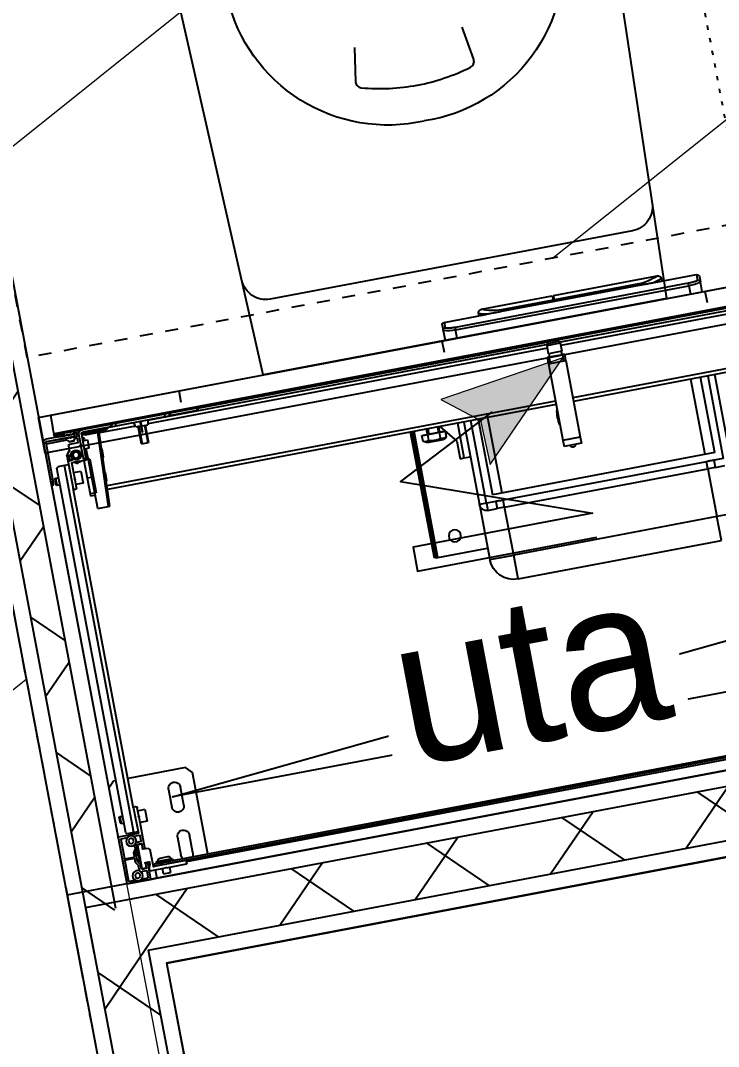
# Model space of a CAD drawing. Header units: centimetres. Extents: x 209280 to 319866, y -365283 to -277503.
# Drawn here: x 223037 to 223611, y -337841 to -336998 of the extents above; entities that cross this region are included whole.
import ezdxf

# ---------------------------------------------------------------- set-up
doc = ezdxf.new("R2010")
doc.units = ezdxf.units.CM
doc.linetypes.add('Style de ligne -1', pattern=[0.41664, 0.20828, -0.20836])
doc.linetypes.add('Style de ligne -5', pattern=[0.20828, 0.069425, -0.138855])
doc.layers.get('0').update_dxf_attribs({"color": 252})
for name, color, linetype in [('3-BAT C-Niveau 1', 252, 'Continuous'), ('prlm-GT', 242, 'Continuous'), ('prlm-MOD', 64, 'Continuous')]:
    doc.layers.add(name, color=color, linetype=linetype)
doc.layers.add('prlm-ELEC-CFO', color=1, linetype='Continuous', lineweight=25)
doc.styles.add('prlm-elec-cfo', font='comic.ttf', dxfattribs={"height": 12})

# ---------------------------------------------------------------- blocks, each defined once
blk = doc.blocks.new('MTI900_Alu_390')
at = {"layer": 'prlm-MOD', "color": 1, "linetype": 'Continuous'}
for p, q in [((-4.475, 0), (-4.472, 0)), ((-4.475, -0.003), (-4.475, 0)), ((-4.472, 0), (-4.278, 0)), ((-4.278, 0), (-4.225, 0)), ((-4.225, 0), (4.225, 0)), ((-4.225, -0.07), (-4.225, 0)), ((-4.475, -0.387), (-4.475, -0.003)), ((-4.457, -0.191), (-4.457, -0.021)), ((-4.454, -0.018), (-4.4033, -0.018)), ((-4.395, -0.0385), (-4.375, -0.0269)), ((-4.395, -0.0615), (-4.395, -0.0385)), ((-4.375, -0.0731), (-4.395, -0.0615)), ((-4.375, -0.0269), (-4.355, -0.0385)), ((-4.355, -0.0615), (-4.375, -0.0731)), ((-4.355, -0.0385), (-4.355, -0.0615)), ((-4.3467, -0.018), (-4.296, -0.018)), ((-4.296, -0.077), (-4.3306, -0.077)), ((-4.293, -0.021), (-4.293, -0.074)), ((-4.275, -0.003), (-4.275, -0.137)), ((-4.27, -0.073), (-4.27, -0.0895)), ((-4.267, -0.07), (-4.14, -0.07)), ((-4.165, -0.025), (-4.105, -0.025)), ((-4.165, -0.025), (-4.165, -0.07)), ((-4.135, -0.075), (-4.14, -0.07)), ((-4.13, -0.07), (-4.135, -0.075)), ((-4.13, -0.07), (-3.963, -0.07)), ((-4.105, -0.07), (-4.105, -0.025)), ((-3.96, -0.073), (-3.96, -0.097)), ((-4.373, -0.1605), (-4.373, -0.191)), ((-4.3535, -0.1303), (-4.3725, -0.1588)), ((-4.3377, -0.16), (-4.355, -0.19)), ((-4.355, -0.1659), (-4.355, -0.2341)), ((-4.3355, -0.1358), (-4.3545, -0.1642)), ((-4.353, -0.0864), (-4.353, -0.1286)), ((-4.33, -0.1677), (-4.3421, -0.1677)), ((-4.3377, -0.24), (-4.3377, -0.16)), ((-4.33, -0.16), (-4.3377, -0.16)), ((-4.335, -0.098), (-4.335, -0.1341)), ((-4.298, -0.095), (-4.332, -0.095)), ((-4.33, -0.195), (-4.33, -0.103)), ((-4.327, -0.1), (-4.298, -0.1)), ((-4.295, -0.137), (-4.295, -0.098)), ((-4.295, -0.137), (-4.295, -0.142)), ((-4.278, -0.14), (-4.292, -0.14)), ((-4.292, -0.145), (-4.263, -0.145)), ((-4.2698, -0.0905), (-4.2602, -0.1195)), ((-4.26, -0.142), (-4.26, -0.1205)), ((-4.235, -0.1), (-4.235, -0.24)), ((-3.963, -0.1), (-4.229, -0.1)), ((-4.225, -0.105), (-4.225, -0.1)), ((-4.225, -0.105), (-4.165, -0.105)), ((-4.225, -0.105), (-4.225, -0.12)), ((-4.225, -0.12), (-4.17, -0.12)), ((-4.203, -0.12), (-4.203, -0.125)), ((-4.203, -0.125), (-4.067, -0.125)), ((-4.203, -0.125), (-4.203, -0.135)), ((-4.203, -0.135), (-4.067, -0.135)), ((-4.165, -0.115), (-4.175, -0.125)), ((-4.1675, -0.158), (-4.1025, -0.158)), ((-4.165, -0.1), (-4.165, -0.115)), ((-4.105, -0.115), (-4.165, -0.115)), ((-4.105, -0.115), (-4.105, -0.1)), ((-4.105, -0.105), (4.105, -0.105)), ((-4.095, -0.125), (-4.105, -0.115)), ((-4.1, -0.12), (4.1, -0.12)), ((-4.067, -0.125), (-4.067, -0.12)), ((-4.067, -0.135), (-4.067, -0.125)), ((-3.995, -0.3), (-3.995, -0.15)), ((-3.96, -0.09), (3.96, -0.09)), ((-3.895, -0.15), (-3.895, -0.3)), ((-3.775, -0.12), (-3.775, -0.8)), ((-4.457, -0.369), (-4.457, -0.209)), ((-4.376, -0.194), (-4.454, -0.194)), ((-4.454, -0.206), (-4.376, -0.206)), ((-4.373, -0.209), (-4.373, -0.2404)), ((-4.373, -0.2404), (-4.3535, -0.2697)), ((-4.355, -0.21), (-4.3377, -0.24)), ((-4.3545, -0.2358), (-4.335, -0.265)), ((-4.33, -0.2323), (-4.3421, -0.2323)), ((-4.3377, -0.24), (-4.33, -0.24)), ((-4.325, -0.2), (-4.33, -0.195)), ((-4.33, -0.205), (-4.325, -0.2)), ((-4.33, -0.297), (-4.33, -0.205)), ((-4.25, -0.255), (-4.235, -0.24)), ((-4.395, -0.3285), (-4.375, -0.3169)), ((-4.395, -0.3515), (-4.395, -0.3285)), ((-4.375, -0.3169), (-4.355, -0.3285)), ((-4.355, -0.3285), (-4.355, -0.3515)), ((-4.353, -0.2714), (-4.353, -0.3036)), ((-4.335, -0.265), (-4.335, -0.302)), ((-4.332, -0.305), (-4.298, -0.305)), ((-4.328, -0.323), (-4.296, -0.323)), ((-4.298, -0.3), (-4.327, -0.3)), ((-4.295, -0.258), (-4.295, -0.263)), ((-4.295, -0.302), (-4.295, -0.263)), ((-4.293, -0.326), (-4.293, -0.369)), ((-4.25, -0.255), (-4.292, -0.255)), ((-4.292, -0.26), (-4.278, -0.26)), ((-4.275, -0.263), (-4.275, -0.52)), ((-4.475, -0.8), (-4.475, -0.387)), ((-4.308, -0.39), (-4.472, -0.39)), ((-4.4033, -0.372), (-4.454, -0.372)), ((-4.395, -0.405), (-4.405, -0.415)), ((-4.405, -0.415), (-4.405, -3.465)), ((-4.375, -0.3631), (-4.395, -0.3515)), ((-4.34, -0.405), (-4.395, -0.405)), ((-4.355, -0.3515), (-4.375, -0.3631)), ((-4.296, -0.372), (-4.3467, -0.372)), ((-4.305, -0.405), (-4.34, -0.405)), ((-4.34, -0.405), (-4.34, -3.475)), ((-4.305, -0.6), (-4.305, -0.393)), ((-4.43, -0.495), (-4.435, -0.5)), ((-4.435, -0.5), (-4.435, -0.55)), ((-4.43, -0.555), (-4.43, -0.495)), ((-4.405, -0.495), (-4.43, -0.495)), ((-4.215, -0.475), (-4.275, -0.475)), ((-4.215, -0.575), (-4.215, -0.475)), ((-4.435, -0.55), (-4.43, -0.555)), ((-4.43, -0.555), (-4.405, -0.555)), ((-4.275, -0.52), (-4.2779, -0.5229)), ((-4.2779, -0.5271), (-4.275, -0.53)), ((-4.275, -0.53), (-4.275, -0.52)), ((-4.275, -0.53), (-4.275, -0.6)), ((-4.275, -0.575), (-4.215, -0.575)), ((-3.995, -0.7), (-3.995, -0.55)), ((-3.895, -0.55), (-3.895, -0.7)), ((-4.305, -0.6), (-4.305, -3.277)), ((-4.285, -0.61), (-4.295, -0.61)), ((-4.425, -0.85), (-4.475, -0.8)), ((-3.775, -0.8), (-3.825, -0.85)), ((-4.405, -0.85), (-4.425, -0.85)), ((-3.825, -0.85), (-4.305, -0.85)), ((-0.85, -1.865), (0.85, -1.865)), ((-0.85, -1.865), (-0.85, -2.065)), ((0.85, -1.865), (0.85, -2.065)), ((-1.05, -2.525), (-1.05, -2.065)), ((-1.05, -2.065), (-0.85, -2.065)), ((0.85, -2.065), (-0.85, -2.065)), ((-0.85, -2.065), (-0.85, -2.465)), ((0.85, -2.465), (0.85, -2.065)), ((1.05, -2.065), (0.85, -2.065)), ((-1.495, -2.16), (-1.495, -3.215)), ((-1.48, -2.16), (-1.495, -2.16)), ((-1.48, -2.16), (-1.48, -3.215)), ((-1.48, -2.16), (-1.465, -2.16)), ((-1.465, -2.16), (-1.05, -2.16)), ((-1.465, -2.16), (-1.465, -3.215)), ((-1.05, -3.215), (-1.05, -2.525)), ((-0.99, -2.525), (-1.05, -2.525)), ((-0.99, -2.465), (-0.9124, -2.465)), ((-0.99, -2.525), (-0.99, -2.465)), ((-0.99, -2.525), (-0.99, -3.215)), ((-0.9124, -2.525), (-0.99, -2.525)), ((-0.85, -2.465), (-0.9124, -2.465)), ((-0.9124, -2.525), (-0.9124, -2.465)), ((-0.85, -2.465), (0.85, -2.465)), ((-0.85, -2.465), (-0.85, -2.5242)), ((0.85, -2.5242), (-0.85, -2.5242)), ((0.9124, -2.465), (0.85, -2.465)), ((0.85, -2.465), (0.85, -2.5242)), ((0.9124, -2.465), (0.99, -2.465)), ((0.9124, -2.465), (0.9124, -2.525)), ((0.99, -2.525), (0.9124, -2.525)), ((0.99, -3.215), (0.99, -2.525)), ((1.05, -2.525), (1.05, -3.215)), ((0.93, -2.585), (-0.93, -2.585)), ((-0.93, -3.215), (-0.93, -2.585)), ((-0.85, -3.215), (-0.85, -2.585)), ((0.85, -2.585), (0.85, -3.215)), ((0.93, -2.585), (0.93, -3.215)), ((-0.2775, -2.915), (-0.2775, -2.865)), ((-0.1325, -2.865), (-0.2775, -2.865)), ((-0.1325, -2.915), (-0.1325, -2.865)), ((-1.1342, -2.925), (-1.1, -2.925)), ((-1.1342, -3.0705), (-1.1342, -2.925)), ((-1.1, -2.925), (-1.1, -3.215)), ((-1.1, -2.925), (-1.05, -2.925)), ((-0.1325, -2.915), (-0.2775, -2.915)), ((-0.2775, -2.9175), (-0.2775, -2.915)), ((-0.2775, -2.9175), (-0.1325, -2.9175)), ((-0.2775, -3.5575), (-0.2775, -2.9175)), ((-0.1325, -2.9175), (-0.1325, -2.915)), ((-0.1325, -3.5575), (-0.1325, -2.9175)), ((-4.1351, -3.077), (-4.136, -3.497)), ((-4.1351, -3.077), (-4.05, -3.077)), ((-4.0221, -3.692), (-4.05, -3.077)), ((-4.05, -3.077), (-4.035, -3.077)), ((-4.035, -3.077), (-4.0071, -3.6913)), ((-1.38, -3.106), (-1.4081, -3.1204)), ((-1.4081, -3.1204), (-1.4081, -3.17)), ((-1.38, -3.106), (-1.24, -3.106)), ((-1.3591, -3.1204), (-1.3591, -3.17)), ((-1.2609, -3.1204), (-1.2609, -3.17)), ((-1.2504, -3.215), (-1.1342, -3.0705)), ((-1.2119, -3.1204), (-1.24, -3.106)), ((-1.2119, -3.1204), (-1.2119, -3.1671)), ((-4.175, -3.207), (-4.175, -3.187)), ((-4.1353, -3.187), (-4.175, -3.187)), ((-1.4081, -3.17), (-1.3836, -3.17)), ((-1.395, -3.17), (-1.395, -3.172)), ((-1.395, -3.172), (-1.225, -3.172)), ((-1.3836, -3.17), (-1.3591, -3.17)), ((-1.36, -3.172), (-1.36, -3.215)), ((-1.3591, -3.17), (-1.31, -3.17)), ((-1.3508, -3.215), (-1.3508, -3.172)), ((-1.31, -3.17), (-1.2609, -3.17)), ((-1.2692, -3.215), (-1.2692, -3.172)), ((-1.2609, -3.17), (-1.2364, -3.17)), ((-1.26, -3.215), (-1.26, -3.172)), ((-1.2364, -3.17), (-1.2142, -3.17)), ((-1.225, -3.172), (-1.225, -3.17)), ((-4.305, -3.5528), (-4.305, -3.277)), ((-4.295, -3.267), (-4.285, -3.267)), ((-4.275, -3.277), (-4.275, -3.3458)), ((-4.175, -3.337), (-4.175, -3.207)), ((-4.125, -3.207), (-4.175, -3.207)), ((-4.125, -3.487), (-4.125, -3.207)), ((-0.2775, -3.215), (-4.0287, -3.215)), ((-0.2775, -3.245), (-4.0274, -3.245)), ((-4.0205, -3.2854), (-4.0255, -3.2857)), ((-4.0205, -3.2854), (-4.0173, -3.3556)), ((4.0287, -3.215), (-0.1325, -3.215)), ((4.0274, -3.245), (-0.1325, -3.245)), ((-4.475, -3.355), (-4.475, -3.335)), ((-4.475, -3.335), (-4.455, -3.335)), ((-4.475, -3.69), (-4.475, -3.355)), ((-4.455, -3.355), (-4.475, -3.355)), ((-4.455, -3.335), (-4.455, -3.355)), ((-4.455, -3.69), (-4.455, -3.355)), ((-4.43, -3.325), (-4.435, -3.33)), ((-4.435, -3.33), (-4.435, -3.38)), ((-4.43, -3.385), (-4.43, -3.325)), ((-4.405, -3.325), (-4.43, -3.325)), ((-4.2759, -3.3479), (-4.2779, -3.3499)), ((-4.2779, -3.3541), (-4.2759, -3.3561)), ((-4.215, -3.305), (-4.275, -3.305)), ((-4.275, -3.3582), (-4.275, -3.3458)), ((-4.275, -3.3582), (-4.275, -3.484)), ((-4.215, -3.405), (-4.215, -3.305)), ((-4.175, -3.487), (-4.175, -3.337)), ((-4.14, -3.337), (-4.175, -3.337)), ((-4.14, -3.487), (-4.14, -3.337)), ((-4.0223, -3.3558), (-4.0173, -3.3556)), ((-4.435, -3.38), (-4.43, -3.385)), ((-4.43, -3.385), (-4.405, -3.385)), ((-4.275, -3.405), (-4.215, -3.405)), ((-4.405, -3.465), (-4.395, -3.475)), ((-4.34, -3.475), (-4.395, -3.475)), ((-4.305, -3.475), (-4.34, -3.475)), ((-4.29, -3.5066), (-4.2854, -3.504)), ((-4.29, -3.507), (-4.29, -3.549)), ((-4.274, -3.504), (-4.287, -3.504)), ((-4.276, -3.542), (-4.2729, -3.542)), ((-4.272, -3.487), (-4.178, -3.487)), ((-4.271, -3.518), (-4.271, -3.507)), ((-4.2657, -3.521), (-4.268, -3.521)), ((-4.24, -3.4778), (-4.23, -3.472)), ((-4.23, -3.472), (-4.22, -3.4778)), ((-4.195, -3.5614), (-4.195, -3.5226)), ((-4.175, -3.49), (-4.175, -3.487)), ((-4.175, -3.487), (-4.155, -3.487)), ((-4.175, -3.49), (-4.175, -3.6008)), ((-4.155, -3.497), (-4.175, -3.497)), ((-4.14, -3.487), (-4.155, -3.487)), ((-4.155, -3.487), (-4.155, -3.497)), ((-4.155, -3.702), (-4.155, -3.497)), ((-4.125, -3.487), (-4.14, -3.487)), ((-4.14, -3.577), (-4.14, -3.487)), ((-4.136, -3.497), (-4.14, -3.4972)), ((-4.0116, -3.4816), (-4.0166, -3.4819)), ((-4.0116, -3.4816), (-4.0084, -3.5518)), ((-3.685, -3.532), (-3.625, -3.532)), ((-3.685, -3.532), (-3.685, -3.677)), ((-3.6789, -3.677), (-3.6789, -3.532)), ((-3.6311, -3.677), (-3.6311, -3.532)), ((-3.625, -3.677), (-3.625, -3.532)), ((-4.2769, -3.5821), (-4.3041, -3.5549)), ((-4.2906, -3.577), (-4.2906, -3.5684)), ((-4.2806, -3.5828), (-4.2906, -3.577)), ((-4.287, -3.552), (-4.282, -3.552)), ((-4.279, -3.549), (-4.279, -3.545)), ((-4.276, -3.627), (-4.276, -3.5842)), ((-4.1759, -3.6029), (-4.1829, -3.6099)), ((-4.1829, -3.6141), (-4.1759, -3.6211)), ((-4.175, -3.6232), (-4.175, -3.6008)), ((-4.175, -3.6232), (-4.175, -3.734)), ((-4.115, -3.577), (-4.155, -3.577)), ((-4.115, -3.647), (-4.115, -3.577)), ((-4.0134, -3.552), (-4.0084, -3.5518)), ((-3.66, -3.6225), (-3.655, -3.6225)), ((-3.66, -3.6225), (-3.66, -3.6361)), ((-3.655, -3.6225), (-3.655, -3.6361)), ((-0.2775, -3.5575), (-0.1325, -3.5575)), ((-0.2775, -3.56), (-0.2775, -3.5575)), ((-0.2775, -3.61), (-0.2775, -3.56)), ((-0.26, -3.56), (-0.2775, -3.56)), ((-0.255, -3.61), (-0.2775, -3.61)), ((-0.26, -3.5575), (-0.26, -3.6075)), ((-0.15, -3.6075), (-0.26, -3.6075)), ((-0.255, -3.6075), (-0.255, -3.6375)), ((-0.155, -3.6375), (-0.155, -3.6075)), ((-0.1325, -3.61), (-0.155, -3.61)), ((-0.15, -3.6075), (-0.15, -3.5575)), ((-0.1325, -3.56), (-0.15, -3.56)), ((-0.1325, -3.56), (-0.1325, -3.5575)), ((-0.1325, -3.61), (-0.1325, -3.56)), ((-4.455, -3.682), (-4.455, -3.68)), ((-4.452, -3.677), (-4.2791, -3.677)), ((-4.215, -3.695), (-4.45, -3.695)), ((-4.2855, -3.692), (-4.445, -3.692)), ((-4.2653, -3.69), (-4.2827, -3.69)), ((-4.2766, -3.6757), (-4.2679, -3.6633)), ((-4.198, -3.637), (-4.266, -3.637)), ((-4.2654, -3.662), (-4.2246, -3.662)), ((-4.263, -3.657), (-4.265, -3.659)), ((-4.225, -3.659), (-4.265, -3.659)), ((-4.265, -3.659), (-4.265, -3.662)), ((-4.265, -3.69), (-4.265, -3.695)), ((-4.227, -3.657), (-4.263, -3.657)), ((-4.2521, -3.692), (-4.2625, -3.692)), ((-4.2607, -3.657), (-4.2607, -3.662)), ((-4.2607, -3.69), (-4.2607, -3.695)), ((-4.2471, -3.6871), (-4.2521, -3.692)), ((-4.2379, -3.692), (-4.2429, -3.6871)), ((-4.228, -3.692), (-4.2379, -3.692)), ((-4.2293, -3.657), (-4.2293, -3.662)), ((-4.2293, -3.69), (-4.2293, -3.695)), ((-4.225, -3.659), (-4.227, -3.657)), ((-4.2252, -3.69), (-4.198, -3.69)), ((-4.225, -3.662), (-4.225, -3.659)), ((-4.225, -3.695), (-4.225, -3.69)), ((-4.2221, -3.6633), (-4.2134, -3.6757)), ((-4.215, -3.715), (-4.215, -3.695)), ((-4.215, -3.695), (-4.195, -3.695)), ((-4.2109, -3.677), (-4.198, -3.677)), ((-4.195, -3.674), (-4.195, -3.64)), ((-4.195, -3.722), (-4.195, -3.693)), ((-4.155, -3.647), (-4.115, -3.647)), ((-4.14, -3.6567), (-4.14, -3.647)), ((-4.125, -3.692), (-4.0221, -3.692)), ((-4.125, -3.702), (-4.125, -3.692)), ((-4.125, -3.702), (-4.105, -3.702)), ((-4.105, -3.702), (-3.965, -3.702)), ((-4.105, -3.702), (-4.105, -3.712)), ((-4.0071, -3.6913), (-4.0221, -3.692)), ((-4.022, -3.6925), (-4.0221, -3.692)), ((-3.7066, -3.685), (-4.0074, -3.685)), ((-4.0071, -3.6913), (-4.007, -3.6925)), ((-3.965, -3.702), (-3.945, -3.702)), ((-3.965, -3.702), (-3.965, -3.712)), ((-3.705, -3.677), (-3.713, -3.717)), ((-3.66, -3.677), (-3.705, -3.677)), ((-3.66, -3.6361), (-3.655, -3.6361)), ((-3.66, -3.6361), (-3.66, -3.717)), ((-3.655, -3.6361), (-3.655, -3.717)), ((-3.655, -3.677), (-3.605, -3.677)), ((-3.597, -3.717), (-3.605, -3.677)), ((-0.26, -3.685), (-3.6034, -3.685)), ((-0.15, -3.6375), (-0.26, -3.6375)), ((-0.26, -3.6375), (-0.26, -3.7075)), ((-0.26, -3.7075), (-0.15, -3.7075)), ((-0.25, -3.7075), (-0.25, -3.7225)), ((-0.16, -3.7225), (-0.16, -3.7075)), ((-0.15, -3.7075), (-0.15, -3.6375)), ((3.6044, -3.685), (-0.15, -3.685)), ((-4.215, -3.715), (-4.45, -3.715)), ((-4.378, -3.747), (-4.378, -3.727)), ((-4.378, -3.727), (-4.298, -3.727)), ((-4.375, -3.747), (-4.378, -3.747)), ((-4.375, -3.737), (4.375, -3.737)), ((-4.375, -3.747), (-4.375, -3.737)), ((4.375, -3.747), (-4.375, -3.747)), ((-4.375, -3.747), (-4.375, -3.792)), ((-4.375, -3.902), (-4.375, -3.792)), ((-4.345, -3.724), (-4.345, -3.718)), ((-4.342, -3.715), (-4.2885, -3.715)), ((-4.298, -3.727), (-4.342, -3.727)), ((-4.298, -3.727), (-4.298, -3.737)), ((-4.295, -3.734), (-4.295, -3.73)), ((-4.2826, -3.72), (-4.2654, -3.72)), ((-4.2651, -3.7161), (-4.269, -3.72)), ((-4.2618, -3.7161), (-4.2651, -3.7161)), ((-4.2595, -3.715), (-4.231, -3.715)), ((-4.2471, -3.7321), (-4.2521, -3.737)), ((-4.2414, -3.7335), (-4.2486, -3.7335)), ((-4.2379, -3.737), (-4.2429, -3.7321)), ((-4.2249, -3.7161), (-4.2287, -3.7161)), ((-4.2251, -3.72), (-4.215, -3.72)), ((-4.221, -3.72), (-4.2249, -3.7161)), ((-4.195, -3.715), (-4.215, -3.715)), ((-4.215, -3.72), (-4.215, -3.722)), ((-4.212, -3.725), (-4.198, -3.725)), ((-4.175, -3.737), (-4.175, -3.734)), ((-4.165, -3.737), (-4.165, -3.7265)), ((-3.9067, -3.717), (-4.14, -3.717)), ((-4.135, -3.717), (-4.135, -3.712)), ((-4.105, -3.712), (-4.135, -3.712)), ((-4.105, -3.712), (-4.105, -3.717)), ((-3.965, -3.712), (-4.105, -3.712)), ((-3.965, -3.717), (-3.965, -3.712)), ((-3.935, -3.712), (-3.965, -3.712)), ((-3.935, -3.712), (-3.935, -3.717)), ((-3.935, -3.715), (-3.7126, -3.715)), ((-3.9067, -3.737), (-3.9067, -3.717)), ((-3.9067, -3.717), (-3.8932, -3.717)), ((-3.8932, -3.717), (-3.86, -3.717)), ((-3.8932, -3.717), (-3.8932, -3.737)), ((-3.86, -3.717), (-3.45, -3.717)), ((-3.86, -3.717), (-3.86, -3.737)), ((-3.5974, -3.715), (-0.25, -3.715)), ((-3.45, -3.717), (-3.45, -3.737)), ((-3.45, -3.717), (-3.4168, -3.717)), ((-3.4168, -3.737), (-3.4168, -3.717)), ((-3.4168, -3.717), (-3.4033, -3.717)), ((-3.185, -3.717), (-3.4033, -3.717)), ((-3.4033, -3.717), (-3.4033, -3.737)), ((-3.185, -3.717), (-3.175, -3.717)), ((-3.185, -3.737), (-3.185, -3.717)), ((-3.175, -3.717), (-3.175, -3.737)), ((-3.175, -3.735), (-0.2433, -3.735)), ((-0.25, -3.7225), (-0.16, -3.7225)), ((-0.1667, -3.735), (3.175, -3.735)), ((-0.16, -3.715), (3.5984, -3.715)), ((-4.375, -3.902), (4.375, -3.902)), ((-1.075, -3.9853), (-1.075, -3.902)), ((-0.975, -3.902), (-0.975, -3.973)), ((0.975, -3.973), (0.975, -3.902)), ((1.075, -3.902), (1.075, -3.9853)), ((-1.075, -4.03), (-1.075, -3.9853)), ((-1.055, -4.05), (-1.055, -4.0051)), ((-0.975, -3.973), (0.975, -3.973)), ((-0.975, -3.9928), (-0.975, -3.973)), ((0.975, -3.9928), (-0.975, -3.9928)), ((0.975, -3.973), (0.975, -3.9928)), ((1.055, -4.05), (1.055, -4.0051)), ((1.075, -4.03), (1.075, -3.9853)), ((-1.055, -4.05), (-0.706, -4.05)), ((-0.765, -4.07), (-0.765, -4.05)), ((-0.735, -4.1), (-0.735, -4.1)), ((-0.735, -4.1), (-0.1416, -4.1)), ((0.576, -4.0497), (-0.576, -4.0497)), ((-0.574, -4.0497), (-0.574, -4.0634)), ((-0.1416, -4.0634), (-0.574, -4.0634)), ((-0.1416, -4.0634), (-0.1416, -4.0497)), ((-0.1416, -4.1), (-0.1416, -4.0634)), ((-0.1307, -4.0497), (-0.1307, -4.0634)), ((0.574, -4.0634), (-0.1307, -4.0634)), ((-0.1307, -4.0634), (-0.1307, -4.1)), ((-0.1307, -4.1), (0.735, -4.1)), ((0.574, -4.0497), (0.574, -4.0634)), ((0.7037, -4.05), (1.055, -4.05)), ((0.735, -4.1), (0.735, -4.1)), ((0.765, -4.07), (0.765, -4.05))]:
    blk.add_line(p, q, dxfattribs=at)
at = {"layer": 'prlm-MOD', "color": 1, "ltscale": 50}
for points in [[(-3.3, -3.8058), (-3.3, -3.902)], [(-1.1, -3.8058), (-1.1, -3.902)], [(1.1, -3.8058), (1.1, -3.902)]]:
    blk.add_lwpolyline(points, dxfattribs=at)
at = {"layer": 'prlm-MOD', "color": 1, "linetype": 'Continuous'}
for centre, radius in [((-4.375, -0.05), 0.0425), ((-4.375, -0.34), 0.0425), ((-1.295, -2.31), 0.05), ((-4.23, -3.542), 0.035), ((-4.23, -3.542), 0.03), ((-4.23, -3.542), 0.025)]:
    blk.add_circle(centre, radius, dxfattribs=at)
for centre, radius, start, end in [((-4.472, -0.003), 0.003, 90, 180), ((-4.278, -0.003), 0.003, 0, 90), ((-4.454, -0.021), 0.003, 90, 180), ((-4.4033, -0.021), 0.003, 84.51824, 90), ((-4.3467, -0.021), 0.003, 90, 95.48174), ((-4.3306, -0.067), 0.01, 213.6525, 270), ((-4.296, -0.021), 0.003, 0, 90), ((-4.296, -0.074), 0.003, 270, 0), ((-4.267, -0.073), 0.003, 90, 180), ((-3.963, -0.073), 0.003, 0, 90), ((-4.37, -0.1605), 0.003, 146.30993, 180), ((-4.352, -0.1659), 0.003, 146.30993, 180), ((-4.356, -0.1286), 0.003, 326.30993, 0), ((-4.338, -0.1341), 0.003, 326.30993, 0), ((-4.332, -0.098), 0.003, 90, 180), ((-4.327, -0.103), 0.003, 90, 180), ((-4.298, -0.098), 0.003, 0, 90), ((-4.298, -0.103), 0.003, 0, 90), ((-4.292, -0.137), 0.003, 180, 270), ((-4.292, -0.142), 0.003, 180, 270), ((-4.278, -0.137), 0.003, 270, 0), ((-4.267, -0.0895), 0.003, 180, 198.43495), ((-4.263, -0.142), 0.003, 270, 0), ((-4.263, -0.1205), 0.003, 0, 18.43495), ((-4.232, -0.1), 0.003, 0, 180), ((-4.1675, -0.138), 0.02, 171.37307, 270), ((-4.1675, -0.133), 0.02, 185.73917, 187.18076), ((-4.1025, -0.138), 0.02, 270, 8.62693), ((-4.1025, -0.133), 0.02, 352.81924, 354.26083), ((-3.945, -0.15), 0.05, 143.1301, 180), ((-3.963, -0.097), 0.003, 270, 0), ((-3.945, -0.15), 0.05, 0, 36.8699), ((-4.454, -0.191), 0.003, 180, 270), ((-4.454, -0.209), 0.003, 90, 180), ((-4.376, -0.191), 0.003, 270, 0), ((-4.376, -0.209), 0.003, 0, 90), ((-4.352, -0.2341), 0.003, 180, 213.69007), ((-4.356, -0.2714), 0.003, 0, 33.69007), ((-4.332, -0.302), 0.003, 180, 270), ((-4.328, -0.333), 0.01, 90, 133.85099), ((-4.327, -0.297), 0.003, 180, 270), ((-4.298, -0.297), 0.003, 270, 0), ((-4.298, -0.302), 0.003, 270, 0), ((-4.296, -0.326), 0.003, 0, 90), ((-4.292, -0.258), 0.003, 90, 180), ((-4.292, -0.263), 0.003, 90, 180), ((-4.278, -0.263), 0.003, 0, 90), ((-3.945, -0.3), 0.05, 180, 0), ((-4.472, -0.387), 0.003, 180, 270), ((-4.454, -0.369), 0.003, 180, 270), ((-4.4033, -0.369), 0.003, 270, 275.48179), ((-4.3467, -0.369), 0.003, 264.51823, 270), ((-4.308, -0.393), 0.003, 0, 90), ((-4.296, -0.369), 0.003, 270, 0), ((-3.945, -0.55), 0.05, 0, 180), ((-4.2758, -0.525), 0.003, 135, 225), ((-4.295, -0.6), 0.01, 180, 270), ((-4.285, -0.6), 0.01, 270, 0), ((-3.945, -0.7), 0.05, 180, 0), ((-0.85, -2.065), 0.2, 90, 180), ((-0.99, -2.525), 0.06, 90, 180), ((-0.205, -2.865), 0.02, 0, 180), ((-1.3836, -3.1624), 0.0487, 59.74223, 120.25777), ((-1.2364, -3.1624), 0.0487, 59.74223, 120.25777), ((0, -3.11), 0.285, 166.82645, 193.17355), ((-4.295, -3.277), 0.01, 90, 180), ((-4.285, -3.277), 0.01, 0, 90), ((-4.2758, -3.352), 0.003, 135, 225), ((-4.278, -3.3458), 0.003, 315, 0), ((-4.278, -3.3582), 0.003, 0, 45), ((-4.287, -3.507), 0.003, 90, 180), ((-4.23, -3.542), 0.06, 140.70352, 188.509), ((-4.23, -3.542), 0.065, 144.22418, 157.38014), ((-4.276, -3.545), 0.003, 90, 180), ((-4.272, -3.484), 0.003, 180, 270), ((-4.274, -3.507), 0.003, 0, 90), ((-4.2729, -3.545), 0.003, 4.00063, 90), ((-4.268, -3.518), 0.003, 180, 270), ((-4.23, -3.542), 0.04, 146.07277, 184.00063), ((-4.23, -3.542), 0.04, 184.00063, 146.07277), ((-4.2657, -3.518), 0.003, 270, 326.07277), ((-4.23, -3.542), 0.065, 57.79577, 122.20423), ((-4.23, -3.542), 0.06, 66.44354, 113.55646), ((-4.178, -3.49), 0.003, 0, 90), ((-4.302, -3.5528), 0.003, 180, 225), ((-4.287, -3.549), 0.003, 180, 270), ((-4.23, -3.542), 0.065, 206.16198, 224.95254), ((-4.282, -3.549), 0.003, 270, 0), ((-4.279, -3.5842), 0.003, 0, 45), ((-4.1808, -3.612), 0.003, 135, 225), ((-4.178, -3.6008), 0.003, 315, 0), ((-4.178, -3.6232), 0.003, 0, 45), ((-4.45, -3.69), 0.025, 180, 270), ((-4.452, -3.68), 0.003, 90, 180), ((-4.445, -3.682), 0.01, 180, 270), ((-4.45, -3.69), 0.005, 180, 270), ((-4.2827, -3.693), 0.003, 90, 160.52878), ((-4.2791, -3.674), 0.003, 270, 325.00798), ((-4.266, -3.627), 0.01, 180, 270), ((-4.2654, -3.665), 0.003, 90, 145.00798), ((-4.2653, -3.693), 0.003, 19.47122, 90), ((-4.245, -3.6892), 0.003, 45, 135), ((-4.2252, -3.693), 0.003, 90, 160.52878), ((-4.2246, -3.665), 0.003, 34.99202, 90), ((-4.2109, -3.674), 0.003, 214.99202, 270), ((-4.198, -3.64), 0.003, 0, 90), ((-4.198, -3.674), 0.003, 270, 0), ((-4.198, -3.693), 0.003, 0, 90), ((-4.14, -3.702), 0.035, 180, 270), ((-4.1151, -3.7104), 0.05, 129.88406, 142.91394), ((-4.14, -3.702), 0.015, 180, 270), ((-4.16, -3.6567), 0.02, 309.88406, 0), ((-4.125, -3.712), 0.02, 90, 192.41205), ((-4.125, -3.712), 0.01, 90, 180), ((-3.997, -3.692), 0.01, 182.60256, 270), ((-3.945, -3.712), 0.01, 0, 90), ((-4.342, -3.718), 0.003, 90, 180), ((-4.342, -3.724), 0.003, 180, 270), ((-4.298, -3.73), 0.003, 0, 90), ((-4.292, -3.734), 0.003, 180, 270), ((-4.2885, -3.718), 0.003, 9.59407, 90), ((-4.2826, -3.717), 0.003, 189.59407, 270), ((-4.2654, -3.717), 0.003, 270, 350.40593), ((-4.275, -3.715), 0.01, 353.93882, 0), ((-4.2595, -3.718), 0.003, 90, 170.40593), ((-4.245, -3.7342), 0.003, 45, 135), ((-4.231, -3.718), 0.003, 9.59407, 90), ((-4.2251, -3.717), 0.003, 189.59407, 270), ((-4.215, -3.715), 0.01, 180, 186.06118), ((-4.212, -3.722), 0.003, 180, 270), ((-4.198, -3.722), 0.003, 270, 0), ((-4.178, -3.734), 0.003, 270, 0), ((-0.235, -3.7225), 0.015, 180, 255.16489), ((-0.175, -3.7225), 0.015, 284.83511, 0), ((-0.9965, -4.212), 0.2399, 84.86995, 109.10907), ((-1.055, -4.03), 0.02, 180, 270), ((0.9987, -4.1937), 0.2219, 69.89148, 96.1295), ((1.055, -4.03), 0.02, 270, 0), ((-0.5689, -4.6164), 0.5805, 102.58374, 109.74123), ((-0.735, -4.07), 0.03, 180, 270), ((-0.5689, -4.4578), 0.3944, 90.7355, 114.8981), ((0.5685, -4.4598), 0.3964, 65.16337, 89.20304), ((0.5693, -4.6145), 0.5786, 70.22595, 77.40425), ((0.735, -4.07), 0.03, 270, 0)]:
    blk.add_arc(centre, radius, start, end, dxfattribs=at)
for centre, major_axis, ratio, start_param, end_param in [((-4.022, -3.6931), (0.015, 0.0007), 0.045361, 0, 1.568734), ((-3.997, -3.692), (0.025, 0), 0.4, 3.187016, 4.712389), ((-1.055, -3.9853), (0.02, 0), 0.989815, 3.141593, 4.712389), ((1.055, -3.9853), (-0.02, 0), 0.989815, 1.570796, 3.141593)]:
    blk.add_ellipse(centre, major_axis=major_axis, ratio=ratio, start_param=start_param, end_param=end_param, dxfattribs=at)
for points, knots in [([(-0.85, -2.5242), (-0.8604, -2.5242), (-0.8708, -2.5243), (-0.8916, -2.5247), (-0.902, -2.525), (-0.9124, -2.525)], [0, 0, 0, 0, 0.5, 0.5, 1, 1, 1, 1]), ([(0.9124, -2.525), (0.902, -2.525), (0.8916, -2.5247), (0.8708, -2.5243), (0.8604, -2.5242), (0.85, -2.5242)], [0, 0, 0, 0, 0.5, 0.5, 1, 1, 1, 1]), ([(-1.3591, -3.1204), (-1.3511, -3.1183), (-1.343, -3.1166), (-1.3306, -3.1149), (-1.3265, -3.1144), (-1.3182, -3.1138), (-1.3141, -3.1137), (-1.3017, -3.1137), (-1.2935, -3.1143), (-1.2772, -3.1166), (-1.269, -3.1183), (-1.2609, -3.1204)], [0, 0, 0, 0, 0.25, 0.25, 0.375, 0.375, 0.5, 0.5, 0.75, 0.75, 1, 1, 1, 1]), ([(-0.975, -3.9928), (-0.9803, -3.9928), (-0.9856, -3.9929), (-0.996, -3.9932), (-1.0011, -3.9934), (-1.0083, -3.9939), (-1.0107, -3.9941), (-1.0153, -3.9945), (-1.0176, -3.9947), (-1.0241, -3.9955), (-1.0281, -3.996), (-1.0355, -3.9972), (-1.0388, -3.9978), (-1.0446, -3.9991), (-1.047, -3.9998), (-1.05, -4.0009), (-1.0509, -4.0013), (-1.0524, -4.0021), (-1.053, -4.0024), (-1.0545, -4.0036), (-1.055, -4.0043), (-1.055, -4.0051)], [0, 0, 0, 0, 0.125, 0.125, 0.25, 0.25, 0.3125, 0.3125, 0.375, 0.375, 0.5, 0.5, 0.625, 0.625, 0.75, 0.75, 0.8125, 0.8125, 0.875, 0.875, 1, 1, 1, 1]), ([(1.055, -4.0051), (1.055, -4.0043), (1.0545, -4.0036), (1.053, -4.0024), (1.0523, -4.002), (1.0508, -4.0013), (1.0491, -4.0006), (1.0469, -3.9998), (1.0444, -3.9991), (1.0431, -3.9988), (1.0387, -3.9978), (1.0354, -3.9971), (1.0299, -3.9963), (1.028, -3.996), (1.0239, -3.9955), (1.0218, -3.9952), (1.0153, -3.9945), (1.0107, -3.9941), (1.0034, -3.9936), (1.0009, -3.9935), (0.9958, -3.9932), (0.9933, -3.9931), (0.9856, -3.9929), (0.9803, -3.9928), (0.975, -3.9928)], [0, 0, 0, 0, 0.125, 0.125, 0.1875, 0.1875, 0.25, 0.3125, 0.3125, 0.375, 0.375, 0.5, 0.5, 0.5625, 0.5625, 0.625, 0.625, 0.75, 0.75, 0.8125, 0.8125, 0.875, 0.875, 1, 1, 1, 1]), ([(-0.576, -4.0497), (-0.5891, -4.0497), (-0.6021, -4.0497), (-0.6211, -4.0498), (-0.6274, -4.0498), (-0.6399, -4.0498), (-0.6461, -4.0498), (-0.6642, -4.0499), (-0.6756, -4.0499), (-0.6918, -4.05), (-0.6971, -4.05), (-0.7038, -4.05), (-0.7053, -4.05), (-0.7068, -4.05)], [0, 0, 0, 0, 0.125, 0.125, 0.1875, 0.1875, 0.25, 0.25, 0.375, 0.375, 0.4375, 0.4375, 0.4568651, 0.4568651, 0.4568651, 0.4568651]), ([(0.7055, -4.05), (0.6995, -4.05), (0.6933, -4.05), (0.6813, -4.05), (0.6756, -4.0499), (0.6642, -4.0499), (0.6524, -4.0499), (0.6402, -4.0498), (0.6278, -4.0498), (0.6214, -4.0498), (0.6021, -4.0497), (0.5891, -4.0497), (0.576, -4.0497)], [0.5494968, 0.5494968, 0.5494968, 0.5494968, 0.625, 0.625, 0.6875, 0.6875, 0.75, 0.8125, 0.8125, 0.875, 0.875, 1, 1, 1, 1])]:
    blk.add_open_spline(points, degree=3, knots=knots, dxfattribs=at)
blk = doc.blocks.new('xi.uta')
at = {"layer": 'prlm-ELEC-CFO', "lineweight": 5}
blk.add_hatch(color=0, dxfattribs=at).paths.add_polyline_path([(-3, 6), (-0.103, 3.699), (0, 0), (7.5, 7.5)])
at = {"layer": 'prlm-ELEC-CFO', "color": 0, "lineweight": 5, "flags": 128}
blk.add_lwpolyline([(-3, 6), (-0.103, 3.699), (0, 0), (7.5, 7.5)], close=True, dxfattribs=at)
at = {"layer": 'prlm-ELEC-CFO', "color": 0}
blk.add_lwpolyline([(0.955, 4.227), (-7.5, 0), (7.5, -5.5), (-7.5, -5.5), (-7.5, -7.5), (7.5, -7.5)], dxfattribs=at)

msp = doc.modelspace()

# ---------------------------------------------------------------- hatches: boundary and pattern name
at = {"linetype": 'Continuous'}
h = msp.add_hatch(dxfattribs=at)
h.set_pattern_fill('02_ISOLANT', color=256, scale=10, angle=-79.280935, style=0, pattern_type=2)
h.set_pattern_definition([(325.719065, (88960.93, 134700.79), (45.060091, 66.102861), []), (55.719065, (88960.93, 134700.79), (66.102861, -45.060091), [])])
h.paths.add_polyline_path([(222791.427, -336017.679), (222763.382, -335998.563), (223097.761, -337764.993), (223115.093, -337727.514)])
h = msp.add_hatch(dxfattribs=at)
h.set_pattern_fill('02_ISOLANT', color=256, scale=10, angle=10.723595, style=0, pattern_type=2)
h.set_pattern_definition([(55.723595, (88960.93, 134700.79), (-66.106423, 45.054865), []), (145.723595, (88960.93, 134700.79), (45.054865, 66.106423), [])])
h.paths.add_polyline_path([(223090.541, -337726.871), (223141.96, -337761.915), (224070.425, -337586.084), (224019.007, -337551.039)])
h = msp.add_hatch(dxfattribs=at)
h.set_pattern_fill('02_ISOLANT', color=256, scale=10, angle=-79.276405, style=0, pattern_type=2)
h.set_pattern_definition([(325.723595, (88960.93, 134700.79), (45.054865, 66.106423), []), (55.723595, (88960.93, 134700.79), (66.106423, -45.054865), [])])
h.paths.add_polyline_path([(223141.96, -337761.915), (223090.541, -337726.871), (223175.39, -338174.907), (223210.434, -338123.489)])
at = {"layer": '3-BAT C-Niveau 1', "linetype": 'Continuous', "lineweight": 18}
h = msp.add_hatch(dxfattribs=at)
h.set_pattern_fill('BA 13', color=256, scale=10, style=0, pattern_type=2)
h.set_pattern_definition([(218.65981, (88960.93, 134700.8), (-199.24783, 287.75041), [])])
h.paths.add_polyline_path([(223042.612, -337274.896), (222806.714, -336028.014), (223196.645, -335954.17), (223187.341, -335905.043), (222748.286, -335988.191), (223165.037, -338190.098), (223881.331, -338054.446), (223926.469, -338292.795), (222325.248, -338596.033), (222280.11, -338357.685), (222280.089, -338357.689), (222318.249, -338559.192), (221660.157, -338683.821), (221385.014, -337230.429), (222043.106, -337105.801), (221576.866, -334644.097), (223196.225, -334337.957), (223196.102, -334336.238), (223884.161, -334205.934), (223884.99, -334207.678), (224418.6, -337014.313)])

# ---------------------------------------------------------------- linework, layer by layer
at = {"linetype": 'Continuous', "lineweight": 25}
for p, q in [((222748.191, -335988.209), (223088.373, -337785.294)), ((222806.618, -336028.033), (223124.481, -337707.212)), ((223075.35, -337716.517), (224003.815, -337540.685)), ((223157.152, -337772.269), (224085.617, -337596.438)), ((223075.35, -337716.517), (223165.036, -338190.099)), ((223157.152, -337772.269), (223220.788, -338108.297))]:
    msp.add_line(p, q, dxfattribs=at)
at = {"linetype": 'Continuous'}
for p, q in [((222763.382, -335998.563), (223097.761, -337764.993)), ((222763.382, -335998.563), (223097.761, -337764.993)), ((222791.427, -336017.679), (223115.093, -337727.514)), ((222791.427, -336017.679), (223115.093, -337727.514)), ((222806.618, -336028.033), (223124.481, -337707.212)), ((223075.35, -337716.517), (224003.815, -337540.685)), ((223090.541, -337726.871), (224019.007, -337551.039)), ((223090.541, -337726.871), (224019.007, -337551.039)), ((223141.96, -337761.915), (224070.425, -337586.084)), ((223141.96, -337761.915), (224070.425, -337586.084)), ((223090.541, -337726.871), (223175.39, -338174.907)), ((223090.541, -337726.871), (223175.39, -338174.907)), ((223141.96, -337761.915), (223210.434, -338123.489)), ((223141.96, -337761.915), (223210.434, -338123.489)), ((223157.152, -337772.269), (223220.788, -338108.297))]:
    msp.add_line(p, q, dxfattribs=at)
at = {"linetype": 'Style de ligne -5', "ltscale": 50.8, "flags": 128}
msp.add_lwpolyline([(223399.506, -335935.09), (224185.535, -335786.233), (224427.428, -337063.53), (223641.399, -337212.387)], close=True, dxfattribs=at)
at = {"linetype": 'Continuous', "flags": 128}
for points in [[(223567.86, -337226.35), (223236.621, -337288.937), (223168.179, -336988.114, -0.1163337), (223169.497, -336858.821, -0.1161438), (223228.363, -336743.792, -0.147727), (223298.318, -336707.37, -0.1477247), (223376.56, -336715.741), (223376.64, -336715.775, -0.1167305), (223473.419, -336801.395, -0.1159524), (223521.92, -336921.275)], [(223368.796, -337080.37), (223368.656, -337080.402, -0.1979918), (223267.13, -337063.146, -0.1980808), (223207.303, -336979.195, -0.1149194), (223208.218, -336869.314), (223208.235, -336869.246, -0.1155257), (223257.648, -336771.13, -0.1427776), (223305.744, -336746.675, -0.1427776), (223359.447, -336751.895, -0.1148317), (223441.186, -336825.121), (223441.294, -336825.275, -0.1153682), (223482.14, -336927.264, -0.1980808), (223457.069, -337027.258, -0.1980227), (223368.796, -337080.37)]]:
    msp.add_lwpolyline(points, format="xyb", close=True, dxfattribs=at)
for points in [[(223311.6, -337020.041), (223312.457, -337048.272, 0.1920319), (223313.88, -337051.55), (223313.892, -337051.563), (223313.905, -337051.577, 0.1874633), (223317.034, -337053.107, 0.0696874), (223363.124, -337050.911), (223363.226, -337050.892, 0.0696875), (223406.943, -337036.118, 0.1761802), (223409.373, -337033.584), (223409.402, -337033.517, 0.1807304), (223409.453, -337029.982), (223409.44, -337029.947), (223400.035, -337003.331)], [(223556.084, -337147.871), (223556.091, -337147.914, -0.193855), (223552.634, -337162.466), (223552.555, -337162.575, -0.1921428), (223540.015, -337170.549), (223242.283, -337226.805), (223242.246, -337226.812, -0.1943573), (223227.585, -337223.883, -0.193855), (223219.058, -337211.596), (223219.048, -337211.554)]]:
    msp.add_lwpolyline(points, format="xyb", dxfattribs=at)
at = {"linetype": 'Continuous', "lineweight": 18, "flags": 128}
msp.add_lwpolyline([(224577.131, -337851.434), (223201.143, -338112.017), (223051.914, -337324.023), (224427.902, -337063.44)], close=True, dxfattribs=at)
at = {"linetype": 'Continuous', "flags": 128}
for points in [[(223931.247, -337157.496), (223936.829, -337186.972), (223057.496, -337353.499), (223051.914, -337324.023)], [(223899.663, -337259.433), (223942.967, -337488.1), (223161.888, -337636.019), (223859.433, -337439.322)]]:
    msp.add_lwpolyline(points, close=True, dxfattribs=at)
at = {"layer": '3-BAT C-Niveau 1', "linetype": 'Style de ligne -1', "ltscale": 50.8, "flags": 128}
msp.add_lwpolyline([(223042.612, -337274.896), (222806.714, -336028.014), (223196.645, -335954.17), (223187.341, -335905.043), (222748.286, -335988.191), (223165.037, -338190.098), (223881.331, -338054.446), (223926.469, -338292.795), (222325.248, -338596.033), (222280.11, -338357.685), (222280.089, -338357.689), (222318.249, -338559.192), (221660.157, -338683.821), (221385.014, -337230.429), (222043.106, -337105.801), (221576.866, -334644.097), (223196.225, -334337.957), (223196.102, -334336.238), (223884.161, -334205.934), (223884.99, -334207.678), (224418.6, -337014.313)], close=True, dxfattribs=at)
at = {"layer": 'prlm-GT', "ltscale": 50}
msp.add_lwpolyline([(223157.265, -337772.585), (224085.73, -337596.754), (224013.168, -337213.595), (224439.02, -337132.916), (224575.224, -337852.133), (223220.901, -338108.612)], close=True, dxfattribs=at)

# ---------------------------------------------------------------- block references
at = {"layer": 'prlm-MOD', "xscale": -99.99999999999972, "yscale": 99.99999999999974, "zscale": 99.99999999999964, "rotation": 190.7237167511636}
msp.add_blockref('MTI900_Alu_390', (223564.243, -337624.269), dxfattribs=at)

# ---------------------------------------------------------------- next in the draw order: texts
at = {"layer": 'prlm-ELEC-CFO', "lineweight": 20, "insert": (223455.207, -337532.4), "char_height": 120, "attachment_point": 5, "rotation": 10.723601, "line_spacing_factor": 0.8, "style": 'prlm-elec-cfo', "bg_fill": 3, "box_fill_scale": 1.1, "bg_fill_color": 256, "bg_fill_transparency": 0}
msp.add_mtext('uta', dxfattribs=at)

# ---------------------------------------------------------------- next in the draw order: block references
at = {"layer": 'prlm-ELEC-CFO', "xscale": 10, "yscale": 10, "zscale": 10, "rotation": 10.72360141139323}
msp.add_blockref('xi.uta', (223423.063, -337362.664), dxfattribs=at)

doc.saveas('drawing.dxf')
